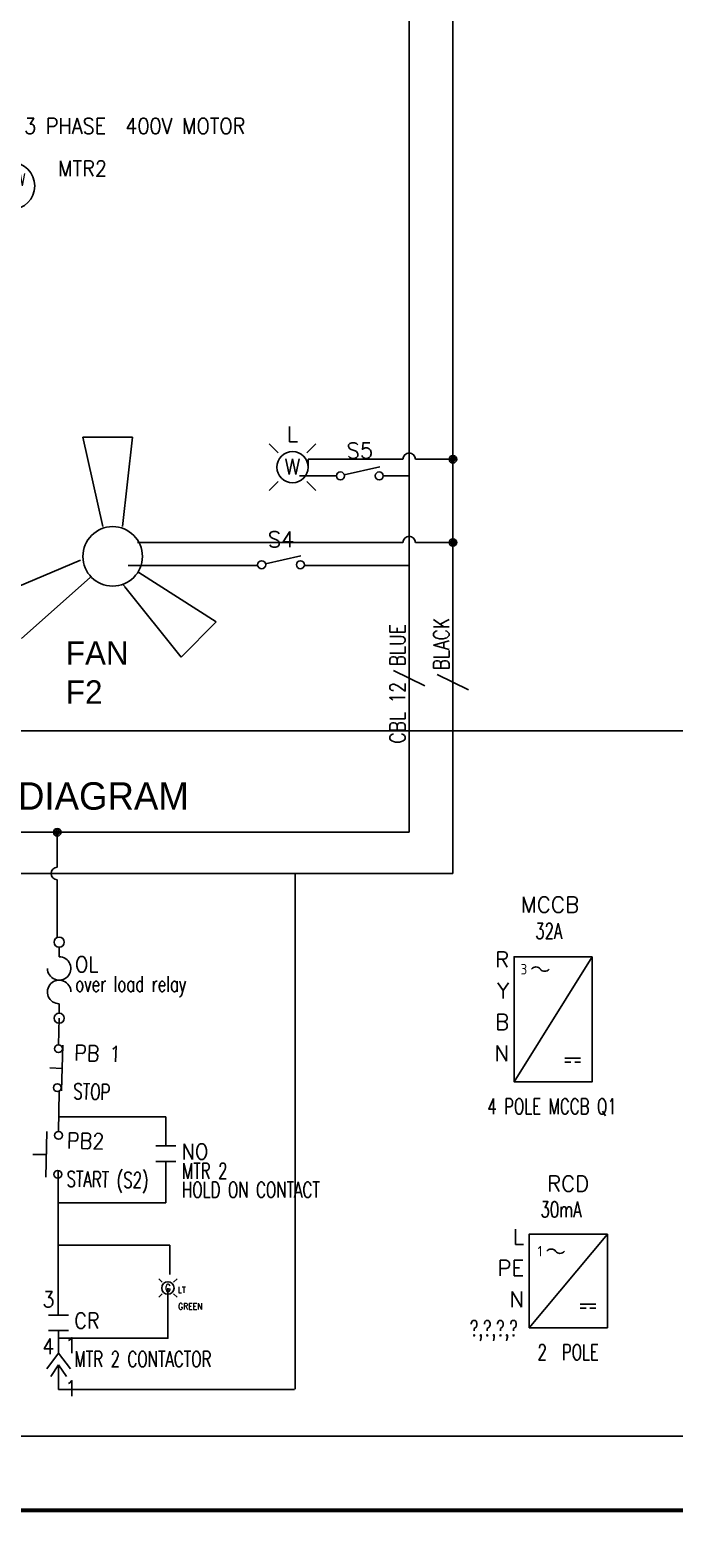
# Model space of a CAD drawing. Header units: inches. Extents: x 0 to 33.5, y 0 to 22.4.
# Drawn here: x 20.02 to 25.18, y 0.02 to 11.88 of the extents above; entities that cross this region are included whole.
import ezdxf
from ezdxf.enums import TextEntityAlignment as Align

# ---------------------------------------------------------------- set-up
doc = ezdxf.new("R2010")
doc.units = ezdxf.units.IN
doc.header["$MEASUREMENT"] = 0
doc.linetypes.add('HIDDEN2', pattern=[0.1875, 0.125, -0.0625])
for name, color, linetype in [('DESC', 150, 'Continuous'), ('DESCCHILD', 20, 'Continuous'), ('MISC', 7, 'Continuous'), ('SYMS', 7, 'Continuous'), ('TAGS', 150, 'Continuous'), ('TERMS', 123, 'Continuous'), ('TITLE', 7, 'Continuous'), ('WIRES', 7, 'Continuous'), ('XREF', 7, 'Continuous'), ('XREFCHILD', 134, 'Continuous')]:
    doc.layers.add(name, color=color, linetype=linetype)
doc.styles.add('ITALIC', font='ITALIC')
doc.styles.add('SIMPLEX', font='SIMPLEX')
doc.styles.add('WD', font='romans.shx')
doc.styles.add('WD_IEC', font='ISOCP2.shx', dxfattribs={"width": 0.9, "height": 4})

# ---------------------------------------------------------------- blocks, each defined once
blk = doc.blocks.new('NO_NUM_acade_title')
at = {"layer": 'TITLE', "const_width": 0.0312}
blk.add_lwpolyline([(30.594, 0.281), (30.594, 22.177), (30.344, 22.427), (0.281, 22.427), (0.031, 22.177), (0.031, 0.281), (0.281, 0.031), (30.344, 0.031)], close=True, dxfattribs=at)
at = {"layer": 'TITLE', "color": 1, "style": 'ITALIC'}
for tag, height, p in [('TITLE#1', 0.125, (32.156, 3.406)), ('TITLE#2', 0.125, (32.156, 3.204)), ('TITLE#3', 0.125, (32.156, 3.001)), ('TITLE#4', 0.125, (32.156, 2.799)), ('DWG#', 0.2, (32.156, 0.826))]:
    blk.add_attdef(tag, text='', height=height, dxfattribs=at).set_placement(p, align=Align.CENTER)
at = {"layer": 'TITLE', "color": 1, "style": 'SIMPLEX'}
blk.add_attdef('CAD#', (30.826, 1.958), '', height=0.0938, rotation=90, dxfattribs=at)
at = {"layer": 'TITLE', "color": 1}
for tag, p, height, style in [('ENGINEER', (31.237, 1.958), 0.0938, 'ITALIC'), ('CHKDBY', (32.424, 1.958), 0.0938, 'ITALIC'), ('JOB#', (31.464, 1.644), 0.0938, 'SIMPLEX'), ('DRAWNBY', (32.494, 1.644), 0.0938, 'ITALIC'), ('SCALE', (31.353, 1.344), 0.0938, 'SIMPLEX'), ('DATE', (32.408, 1.344), 0.0938, 'SIMPLEX'), ('SHTS', (32.532, 0.25), 0.2, 'ITALIC')]:
    blk.add_attdef(tag, p, '', height=height, dxfattribs=dict(at, style=style))
at = {"layer": 'TITLE', "color": 1, "style": 'ITALIC'}
blk.add_attdef('SH#', text='', height=0.2, dxfattribs=at).set_placement((31.881, 0.25), align=Align.RIGHT)
at = {"layer": 'TITLE', "color": 7, "flags": 9}
blk.add_attdef('WD_TB', (31.219, 0.031), '', height=0.125, dxfattribs=at)
blk = doc.blocks.new('HMO13')
blk.add_circle((0, 0), 0.188)
at = {"style": 'WD'}
for tag, p, width in [('INST', (0.381, 0.403), 0.7), ('LOC', (0.381, 0.234), 0.7), ('TAG1', (0.375, 0.077), 0.9), ('DESC1', (0.376, -0.079), 0.9), ('DESC2', (0.376, -0.235), 0.9), ('DESC3', (0.376, -0.391), 0.9), ('RATING3', (0.375, -0.548), 0.8), ('RATING4', (0.375, -0.704), 0.8), ('WDTAGALT', (0.375, -0.875), 0.7)]:
    blk.add_attdef(tag, p, '', height=0.125, dxfattribs=dict(at, width=width))
at = {"style": 'WD', "flags": 1}
for tag, p in [('X0TERM01', (-0.094, 0.162)), ('X4TERM02', (-0.188, 0)), ('X0TERM03', (-0.094, -0.162)), ('X0TERM04', (0.133, -0.133))]:
    blk.add_attdef(tag, p, '', height=0.0125, dxfattribs=at)
at = {"linetype": 'Continuous', "style": 'WD', "flags": 9}
blk.add_attdef('ASSYCODE', text='', height=0.01, dxfattribs=at).set_placement((0, 0.125), align=Align.CENTER)
at = {"style": 'WD', "flags": 9}
blk.add_attdef('FAMILY', text='', height=0.01, dxfattribs=at).set_placement((-0.005, 0.17), align=Align.CENTER)
at = {"linetype": 'Continuous', "style": 'WD', "flags": 1}
for tag, p in [('MFG', (0, 0.14)), ('CAT', (0, 0.159))]:
    blk.add_attdef(tag, text='', height=0.01, dxfattribs=at).set_placement(p, align=Align.MIDDLE)
at = {"style": 'WD', "width": 0.8}
blk.add_attdef('RATING1', text='', height=0.1, dxfattribs=at).set_placement((0, 0), align=Align.CENTER)
blk.add_attdef('RATING2', text='', height=0.1, dxfattribs=at).set_placement((0, -0.031), align=Align.TOP_CENTER)
blk = doc.blocks.new('HSS2W')
for p, q in [((-0.115, 0.115), (-0.186, 0.186)), ((0.115, 0.115), (0.186, 0.186)), ((-0.115, -0.115), (-0.186, -0.186)), ((0.115, -0.115), (0.186, -0.186))]:
    blk.add_line(p, q)
blk.add_circle((0, 0), 0.125)
at = {"style": 'WD', "width": 0.7}
for tag, p in [('INST', (0, 0.528)), ('LOC', (0, 0.359)), ('XREF', (0, -0.312))]:
    blk.add_attdef(tag, text='', height=0.125, dxfattribs=at).set_placement(p, align=Align.CENTER)
at = {"style": 'WD'}
for tag, p in [('TAG2', (0, 0.202)), ('COLOR', (0, -0.058))]:
    blk.add_attdef(tag, text='', height=0.125, dxfattribs=at).set_placement(p, align=Align.CENTER)
at = {"style": 'WD', "flags": 9}
blk.add_attdef('FAMILY', text='', height=0.01, dxfattribs=at).set_placement((-0.005, 0.161), align=Align.CENTER)
at = {"style": 'WD'}
for tag, p in [('X2LINK', (0, 0.219)), ('X8LINK', (0, -0.219))]:
    blk.add_attdef(tag, p, '', height=0.01, dxfattribs=at)
at = {"style": 'WD', "flags": 1}
for tag, p in [('X4TERM01', (-0.125, 0)), ('X1TERM02', (0.125, 0))]:
    blk.add_attdef(tag, p, '', height=0.0125, dxfattribs=at)
at = {"linetype": 'Continuous', "style": 'WD', "flags": 8}
blk.add_attdef('TERM01', text='', height=0.125, dxfattribs=at).set_placement((-0.175, -0.031), align=Align.TOP_RIGHT)
blk.add_attdef('TERM02', text='', height=0.125, dxfattribs=at).set_placement((0.175, -0.031), align=Align.TOP_LEFT)
blk = doc.blocks.new('WDDOT')
for radius in [0.03, 0.0187, 0.00929]:
    blk.add_circle((0, 0), radius)
blk = doc.blocks.new('VW01')
for p, q in [((-0.125, 0.062), (0.125, -0.062)), ((0, 0.031), (0, -0.031))]:
    blk.add_line(p, q)
at = {"style": 'WD', "width": 0.8}
blk.add_attdef('RATING1', (-0.031, 0.094), '', height=0.125, rotation=90, dxfattribs=at)
at = {"style": 'WD', "width": 0.7, "flags": 1}
for tag, p in [('INST', (-0.357, 0)), ('LOC', (-0.188, 0)), ('XREF', (0.3, -0.062)), ('DESC1', (0.456, -0.062)), ('DESC2', (0.613, -0.062))]:
    blk.add_attdef(tag, text='', height=0.125, rotation=90, dxfattribs=at).set_placement(p, align=Align.CENTER)
at = {"style": 'WD', "width": 0.8, "flags": 1}
blk.add_attdef('CAT', text='', height=0.0938, rotation=90, dxfattribs=at).set_placement((0.031, 0.031), align=Align.TOP_LEFT)
at = {"style": 'WD', "flags": 9}
blk.add_attdef('FAMILY', text='', height=0.01, rotation=90, dxfattribs=at).set_placement((-0.118, 0.023), align=Align.CENTER)
at = {"style": 'WD'}
for tag, p in [('X4LINK', (-0.125, 0)), ('X1LINK', (0.125, 0))]:
    blk.add_attdef(tag, p, '', height=0.01, dxfattribs=at)
at = {"linetype": 'Continuous', "style": 'WD', "flags": 9}
blk.add_attdef('ASSYCODE', text='', height=0.01, rotation=90, dxfattribs=at).set_placement((-0.042, 0.029), align=Align.CENTER)
at = {"style": 'WD', "flags": 1}
for tag, p in [('X2TERM01', (0, 0.031)), ('X8TERM01', (0, -0.031))]:
    blk.add_attdef(tag, p, '', height=0.0125, dxfattribs=at)
at = {"style": 'WD', "width": 0.8}
blk.add_attdef('TAG1', text='', height=0.125, rotation=90, dxfattribs=at).set_placement((-0.031, -0.031), align=Align.RIGHT)
at = {"style": 'WD', "width": 0.8, "flags": 1}
blk.add_attdef('MFG', text='', height=0.0938, rotation=90, dxfattribs=at).set_placement((0.031, -0.125), align=Align.TOP_RIGHT)
blk = doc.blocks.new('VW02')
for p, q in [((-0.125, 0.062), (0.125, -0.062)), ((0, 0.031), (0, -0.031))]:
    blk.add_line(p, q)
at = {"style": 'WD', "width": 0.8}
blk.add_attdef('RATING1', (-0.031, 0.094), '', height=0.125, rotation=90, dxfattribs=at)
at = {"style": 'WD', "width": 0.7, "flags": 1}
for tag, p in [('INST', (-0.357, 0)), ('LOC', (-0.188, 0)), ('XREF', (0.3, -0.062)), ('DESC1', (0.456, -0.062)), ('DESC2', (0.613, -0.062))]:
    blk.add_attdef(tag, text='', height=0.125, rotation=90, dxfattribs=at).set_placement(p, align=Align.CENTER)
at = {"style": 'WD', "flags": 9}
blk.add_attdef('FAMILY', text='', height=0.01, rotation=90, dxfattribs=at).set_placement((-0.118, 0.023), align=Align.CENTER)
at = {"style": 'WD'}
for tag, p in [('X4LINK', (-0.125, 0)), ('X1LINK', (0.125, 0))]:
    blk.add_attdef(tag, p, '', height=0.01, dxfattribs=at)
at = {"style": 'WD', "flags": 1}
for tag, p in [('X2TERM01', (0, 0.031)), ('X8TERM01', (0, -0.031))]:
    blk.add_attdef(tag, p, '', height=0.0125, dxfattribs=at)
at = {"style": 'WD', "width": 0.8}
blk.add_attdef('TAG2', text='', height=0.125, rotation=90, dxfattribs=at).set_placement((-0.031, -0.031), align=Align.RIGHT)
blk = doc.blocks.new('HTG11')
blk.add_line((-0.124, 0.007), (0.159, 0.071))
for centre in [(-0.155, 0), (0.155, 0)]:
    blk.add_circle(centre, 0.0322)
at = {"style": 'WD', "width": 0.7}
for tag, p in [('INST', (0, 0.779)), ('LOC', (0, 0.609)), ('DESC1', (0, 0.453)), ('DESC2', (0, 0.297)), ('XREF', (0, -0.236)), ('WDTAGALT', (0, -0.391))]:
    blk.add_attdef(tag, text='', height=0.125, dxfattribs=at).set_placement(p, align=Align.CENTER)
at = {"style": 'WD'}
blk.add_attdef('TAG1', text='', height=0.125, dxfattribs=at).set_placement((0, 0.141), align=Align.CENTER)
for tag, p in [('X2LINK', (0, 0.266)), ('X8LINK', (0, -0.062))]:
    blk.add_attdef(tag, p, '', height=0.01, dxfattribs=at)
for tag, p, height, flags in [('X4TERM01', (-0.188, 0), 0.0125, 1), ('FAMILY', (0.038, 0.037), 0.01, 9), ('CONTACT', (0.038, 0.02), 0.01, 1), ('X1TERM02', (0.188, 0), 0.0125, 1)]:
    blk.add_attdef(tag, p, '', height=height, dxfattribs=dict(at, flags=flags))
at = {"linetype": 'Continuous', "style": 'WD', "flags": 9}
for tag, p in [('CAT', (0.063, -0.007)), ('ASSYCODE', (0.062, -0.043)), ('MFG', (0.063, -0.027))]:
    blk.add_attdef(tag, text='', height=0.01, dxfattribs=at).set_placement(p, align=Align.CENTER)
at = {"linetype": 'Continuous', "style": 'WD', "flags": 8}
blk.add_attdef('TERM01', text='', height=0.125, dxfattribs=at).set_placement((-0.25, -0.031), align=Align.TOP_RIGHT)
blk.add_attdef('TERM02', text='', height=0.125, dxfattribs=at).set_placement((0.25, -0.031), align=Align.TOP_LEFT)
blk = doc.blocks.new('VOL1')
for p, q in [((0, 0.188), (0, 0.264)), ((0, -0.264), (0, -0.188))]:
    blk.add_line(p, q)
at = {"linetype": 'Continuous'}
for centre in [(0, 0.304), (0, -0.304)]:
    blk.add_circle(centre, 0.04, dxfattribs=at)
for centre, start, end in [((0, 0.094), 180, 90.001), ((0, -0.094), 0.001, 270.002)]:
    blk.add_arc(centre, 0.0938, start, end)
at = {"linetype": 'Continuous', "style": 'WD', "flags": 8}
blk.add_attdef('TERM01', text='', height=0.125, dxfattribs=at).set_placement((-0.055, 0.363), align=Align.RIGHT)
at = {"style": 'WD'}
for tag, p, width in [('INST', (0.219, 0.39), 0.7), ('LOC', (0.219, 0.221), 0.7), ('TAG1', (0.127, 0.064), 0.9), ('DESC1', (0.129, -0.092), 0.7), ('DESC2', (0.129, -0.248), 0.7), ('RATING1', (0.156, -0.404), 0.7)]:
    blk.add_attdef(tag, p, '', height=0.125, dxfattribs=dict(at, width=width))
at = {"color": 7, "style": 'WD', "flags": 1}
for tag, p in [('X2TERM01', (0, 0.344)), ('X8TERM02', (0, -0.344))]:
    blk.add_attdef(tag, p, '', height=0.0125, dxfattribs=at)
at = {"color": 7, "style": 'WD'}
for tag, p in [('X4LINK', (-0.141, 0)), ('X1LINK', (0.125, 0))]:
    blk.add_attdef(tag, p, '', height=0.01, dxfattribs=at)
at = {"style": 'WD', "flags": 9}
blk.add_attdef('FAMILY', (-0.216, -0.158), '', height=0.01, rotation=90, dxfattribs=at)
at = {"linetype": 'Continuous', "style": 'WD', "flags": 9}
for tag, p in [('ASSYCODE', (-0.127, -0.144)), ('CAT', (-0.172, -0.133)), ('MFG', (-0.153, -0.135))]:
    blk.add_attdef(tag, text='', height=0.01, rotation=90, dxfattribs=at).set_placement(p, align=Align.CENTER)
at = {"linetype": 'Continuous', "style": 'WD', "flags": 8}
blk.add_attdef('TERM02', text='', height=0.125, dxfattribs=at).set_placement((-0.041, -0.37), align=Align.TOP_RIGHT)
blk = doc.blocks.new('VPB12')
for p, q in [((0.033, 0.185), (0.033, -0.18)), ((-0.064, 0), (0.033, 0))]:
    blk.add_line(p, q)
for centre in [(0, 0.156), (0, -0.156)]:
    blk.add_circle(centre, 0.0312)
at = {"style": 'WD'}
for tag, p, width in [('INST', (0.127, 0.39), 0.7), ('LOC', (0.127, 0.221), 0.7), ('TAG1', (0.127, 0.064), 0.9), ('XREF', (0.129, -0.09), 0.7), ('DESC1', (0.129, -0.242), 0.7), ('DESC2', (0.129, -0.398), 0.7)]:
    blk.add_attdef(tag, p, '', height=0.125, dxfattribs=dict(at, width=width))
at = {"linetype": 'Continuous', "style": 'WD'}
for tag, height, flags, p in [('TERM01', 0.125, 8, (-0.055, 0.222)), ('MFG', 0.01, 9, (0.014, -0.088)), ('CAT', 0.01, 9, (0.014, -0.073))]:
    blk.add_attdef(tag, text='', height=height, dxfattribs=dict(at, flags=flags)).set_placement(p, align=Align.RIGHT)
at = {"color": 7, "style": 'WD', "flags": 1}
for tag, p in [('X2TERM01', (0, 0.188)), ('X8TERM02', (0, -0.188))]:
    blk.add_attdef(tag, p, '', height=0.0125, dxfattribs=at)
at = {"color": 7, "style": 'WD'}
for tag, p in [('X4LINK', (-0.125, 0)), ('X1LINK', (0.125, 0))]:
    blk.add_attdef(tag, p, '', height=0.01, dxfattribs=at)
at = {"style": 'WD'}
for tag, flags, p in [('CONTACT', 1, (0.014, -0.053)), ('FAMILY', 9, (0.014, -0.036))]:
    blk.add_attdef(tag, text='', height=0.01, dxfattribs=dict(at, flags=flags)).set_placement(p, align=Align.RIGHT)
at = {"linetype": 'Continuous', "style": 'WD', "flags": 9}
blk.add_attdef('ASSYCODE', text='', height=0.01, dxfattribs=at).set_placement((-0.001, -0.105), align=Align.CENTER)
at = {"linetype": 'Continuous', "style": 'WD', "flags": 8}
blk.add_attdef('TERM02', text='', height=0.125, dxfattribs=at).set_placement((-0.041, -0.229), align=Align.TOP_RIGHT)
blk = doc.blocks.new('VPB11')
for p, q in [((-0.094, 0.185), (-0.094, -0.18)), ((-0.202, 0), (-0.094, 0))]:
    blk.add_line(p, q)
for centre in [(0, 0.156), (0, -0.156)]:
    blk.add_circle(centre, 0.0312)
at = {"style": 'WD'}
for tag, p, width in [('INST', (0.127, 0.39), 0.7), ('LOC', (0.127, 0.221), 0.7), ('TAG1', (0.127, 0.064), 0.9), ('XREF', (0.129, -0.09), 0.7), ('DESC1', (0.129, -0.242), 0.7), ('DESC2', (0.129, -0.398), 0.7)]:
    blk.add_attdef(tag, p, '', height=0.125, dxfattribs=dict(at, width=width))
at = {"linetype": 'Continuous', "style": 'WD'}
for tag, height, flags, p in [('TERM01', 0.125, 8, (-0.055, 0.222)), ('MFG', 0.01, 9, (-0.142, -0.088)), ('CAT', 0.01, 9, (-0.142, -0.073))]:
    blk.add_attdef(tag, text='', height=height, dxfattribs=dict(at, flags=flags)).set_placement(p, align=Align.RIGHT)
at = {"color": 7, "style": 'WD', "flags": 1}
for tag, p in [('X2TERM01', (0, 0.188)), ('X8TERM02', (0, -0.188))]:
    blk.add_attdef(tag, p, '', height=0.0125, dxfattribs=at)
at = {"color": 7, "style": 'WD'}
for tag, p in [('X4LINK', (-0.266, 0)), ('X1LINK', (0, 0))]:
    blk.add_attdef(tag, p, '', height=0.01, dxfattribs=at)
at = {"style": 'WD'}
for tag, flags, p in [('CONTACT', 1, (-0.142, -0.053)), ('FAMILY', 9, (-0.142, -0.036))]:
    blk.add_attdef(tag, text='', height=0.01, dxfattribs=dict(at, flags=flags)).set_placement(p, align=Align.RIGHT)
at = {"linetype": 'Continuous', "style": 'WD', "flags": 9}
blk.add_attdef('ASSYCODE', text='', height=0.01, dxfattribs=at).set_placement((-0.155, -0.106), align=Align.CENTER)
at = {"linetype": 'Continuous', "style": 'WD', "flags": 8}
blk.add_attdef('TERM02', text='', height=0.125, dxfattribs=at).set_placement((-0.041, -0.229), align=Align.TOP_RIGHT)
blk = doc.blocks.new('VCR21')
at = {"linetype": 'Continuous'}
for p, q in [((-0.08, 0.062), (0.08, 0.062)), ((-0.08, -0.062), (0.08, -0.062))]:
    blk.add_line(p, q, dxfattribs=at)
at = {"style": 'WD'}
for tag, p, width in [('INST', (0.125, 0.266), 0.7), ('LOC', (0.125, 0.109), 0.7), ('TAG2', (0.127, -0.045), 0.9), ('XREF', (0.129, -0.199), 0.7), ('DESC1', (0.129, -0.351), 0.7), ('DESC2', (0.129, -0.499), 0.7), ('DESC3', (0.129, -0.646), 0.7)]:
    blk.add_attdef(tag, p, '', height=0.125, dxfattribs=dict(at, width=width))
at = {"linetype": 'Continuous', "style": 'WD', "width": 0.9, "flags": 8}
blk.add_attdef('TERM01', text='', height=0.125, dxfattribs=at).set_placement((-0.031, 0.125), align=Align.RIGHT)
at = {"style": 'WD'}
for tag, p, flags in [('FAMILY', (-0.181, 0.003), 9), ('CONTACT', (-0.181, -0.014), 1)]:
    blk.add_attdef(tag, p, '', height=0.01, dxfattribs=dict(at, flags=flags))
at = {"color": 7, "style": 'WD'}
for tag, p in [('X4LINK', (-0.141, 0)), ('X1LINK', (0.125, 0))]:
    blk.add_attdef(tag, p, '', height=0.01, dxfattribs=at)
at = {"color": 7, "style": 'WD', "flags": 1}
for tag, p in [('X2TERM01', (0, 0.062)), ('X8TERM02', (0, -0.062))]:
    blk.add_attdef(tag, p, '', height=0.0125, dxfattribs=at)
at = {"linetype": 'Continuous', "style": 'WD', "width": 0.9, "flags": 8}
blk.add_attdef('TERM02', text='', height=0.125, dxfattribs=at).set_placement((-0.031, -0.125), align=Align.TOP_RIGHT)
blk = doc.blocks.new('VC01PJ')
for p, q in [((0, 0.062), (-0.094, -0.062)), ((0, 0.062), (0.094, -0.062)), ((0, -0.031), (-0.062, -0.125)), ((0, -0.031), (0.062, -0.125)), ((0, -0.031), (0, -0.094))]:
    blk.add_line(p, q)
at = {"style": 'WD', "width": 0.7}
for tag, p in [('INST', (0.229, 0.85)), ('LOC', (-0.062, 0.68)), ('DESC1', (-0.062, 0.511)), ('DESC2', (-0.062, 0.354))]:
    blk.add_attdef(tag, text='', height=0.125, dxfattribs=at).set_placement(p, align=Align.RIGHT)
at = {"style": 'WD'}
blk.add_attdef('TAG1', text='', height=0.125, dxfattribs=at).set_placement((-0.062, 0.094), align=Align.RIGHT)
at = {"linetype": 'Continuous', "style": 'WD', "flags": 8}
blk.add_attdef('TERM02', (0.047, 0.062), '', height=0.125, dxfattribs=at)
at = {"style": 'WD'}
for tag, p, height, flags in [('FAMILY', (-0.132, 0.064), 0.01, 9), ('X2TERM02', (0, 0.062), 0.0125, 1), ('X2TERMDESC02', (0.026, 0.042), 0.01, 1), ('X8TERM01', (0, -0.094), 0.0125, 1), ('X8TERMDESC01', (0.013, -0.115), 0.01, 1)]:
    blk.add_attdef(tag, p, '', height=height, dxfattribs=dict(at, flags=flags))
at = {"linetype": 'Continuous', "style": 'WD', "flags": 9}
for tag, p in [('MFG', (-0.109, 0)), ('CAT', (-0.107, 0.019)), ('ASSYCODE', (-0.109, -0.014))]:
    blk.add_attdef(tag, text='', height=0.01, dxfattribs=at).set_placement(p, align=Align.CENTER)
at = {"style": 'WD'}
for tag, p in [('X4LINK', (-0.125, -0.062)), ('X1LINK', (0.125, -0.062))]:
    blk.add_attdef(tag, p, '', height=0.01, dxfattribs=at)
at = {"linetype": 'Continuous', "style": 'WD', "flags": 8}
blk.add_attdef('TERM01', text='', height=0.125, dxfattribs=at).set_placement((0.047, -0.156), align=Align.TOP_LEFT)
blk = doc.blocks.new('VLT1G')
for p, q in [((-0.115, 0.115), (-0.186, 0.186)), ((0.115, 0.115), (0.186, 0.186)), ((-0.115, -0.115), (-0.186, -0.186)), ((0.115, -0.115), (0.186, -0.186))]:
    blk.add_line(p, q)
blk.add_circle((0, 0), 0.125)
at = {"linetype": 'Continuous', "style": 'WD'}
for tag, height, flags, p in [('TERM01', 0.125, 8, (-0.031, 0.219)), ('MFG', 0.01, 9, (-0.221, -0.149)), ('CAT', 0.01, 9, (-0.221, -0.134))]:
    blk.add_attdef(tag, text='', height=height, dxfattribs=dict(at, flags=flags)).set_placement(p, align=Align.RIGHT)
at = {"style": 'WD'}
blk.add_attdef('COLOR', text='', height=0.125, dxfattribs=at).set_placement((0, 0), align=Align.MIDDLE)
at = {"style": 'WD', "flags": 1}
for tag, p in [('X2TERM01', (0, 0.125)), ('X8TERM02', (0, -0.125))]:
    blk.add_attdef(tag, p, '', height=0.0125, dxfattribs=at)
at = {"style": 'WD'}
for tag, p, width in [('TAG1', (0.2, -0.098), 0.9), ('DESC1', (-0.256, -0.931), 0.9), ('WDTAGALT', (-0.25, -1.25), 0.7)]:
    blk.add_attdef(tag, p, '', height=0.125, dxfattribs=dict(at, width=width))
at = {"linetype": 'Continuous', "style": 'WD', "flags": 8}
blk.add_attdef('TERM02', text='', height=0.125, dxfattribs=at).set_placement((-0.031, -0.219), align=Align.TOP_RIGHT)
at = {"linetype": 'Continuous', "style": 'WD', "flags": 9}
blk.add_attdef('ASSYCODE', text='', height=0.01, dxfattribs=at).set_placement((-0.245, -0.096), align=Align.CENTER)
at = {"style": 'WD', "flags": 9}
blk.add_attdef('FAMILY', text='', height=0.01, dxfattribs=at).set_placement((-0.219, -0.117), align=Align.RIGHT)
at = {"style": 'WD'}
for tag, width, p in [('INST', 0.7, (0.281, -0.147)), ('LOC', 0.7, (0.281, -0.317)), ('DESC2', 0.9, (-0.256, -0.963))]:
    blk.add_attdef(tag, text='', height=0.125, dxfattribs=dict(at, width=width)).set_placement(p, align=Align.TOP_LEFT)
blk = doc.blocks.new('HPW1_3PH')
for p, q in [((0, -0.875), (0.625, 0.125)), ((0.407, -0.687), (0.532, -0.687)), ((0.407, -0.719), (0.454, -0.719)), ((0.532, -0.719), (0.485, -0.719))]:
    blk.add_line(p, q)
blk.add_lwpolyline([(0.625, 0.125), (0, 0.125), (0, -0.875), (0.625, -0.875)], close=True)
for centre, start, end in [((0.175, -0.001), 36.8699, 143.1301), ((0.245, 0.052), 216.8699, 323.1301)]:
    blk.add_arc(centre, 0.0438, start, end)
at = {"style": 'WD_IEC'}
blk.add_text('3', height=0.084, dxfattribs=at).set_placement((0.105, 0.025), align=Align.MIDDLE_RIGHT)
at = {"style": 'WD', "width": 0.7}
for tag, p in [('INST', (-0.284, 0.794)), ('LOC', (-0.284, 0.624)), ('RATING1', (-0.284, 0.285)), ('XREF', (-0.284, -1.003)), ('DESC1', (-0.284, -1.16)), ('DESC2', (-0.284, -1.316)), ('DESC3', (-0.284, -1.47))]:
    blk.add_attdef(tag, text='', height=0.125, dxfattribs=at).set_placement(p, align=Align.CENTER)
at = {"style": 'WD'}
blk.add_attdef('TAG1', text='', height=0.125, dxfattribs=at).set_placement((-0.284, 0.455), align=Align.CENTER)
at = {"linetype": 'Continuous', "style": 'WD', "flags": 9}
for tag, p in [('MFG', (0.887, 0.257)), ('CAT', (0.889, 0.277)), ('ASSYCODE', (0.887, -0.689))]:
    blk.add_attdef(tag, text='', height=0.01, dxfattribs=at).set_placement(p, align=Align.CENTER)
at = {"linetype": 'Continuous', "style": 'WD', "flags": 8}
for tag, p in [('TERM01', (-0.04, 0.04)), ('TERM02', (-0.04, -0.21)), ('TERM05', (1.352, -0.21)), ('TERM03', (-0.04, -0.46)), ('TERM06', (1.352, -0.46)), ('TERM04', (-0.04, -0.71))]:
    blk.add_attdef(tag, text='', height=0.125, dxfattribs=at).set_placement(p, align=Align.RIGHT)
at = {"style": 'WD'}
for tag, p, height, flags in [('X4TERM01', (0, 0), 0.0125, 1), ('X4TERM02', (0, -0.25), 0.0125, 1), ('X1TERM05', (0.625, -0.25), 0.0125, 1), ('X4TERM03', (0, -0.5), 0.0125, 1), ('X1TERM06', (0.625, -0.5), 0.0125, 1), ('FAMILY', (0.862, -0.608), 0.01, 9), ('X4TERM04', (0, -0.75), 0.0125, 1)]:
    blk.add_attdef(tag, p, '', height=height, dxfattribs=dict(at, flags=flags))
blk = doc.blocks.new('HPW1_1PH')
for p, q in [((0, -0.625), (0.625, 0.125)), ((0.407, -0.437), (0.532, -0.437)), ((0.407, -0.469), (0.454, -0.469)), ((0.532, -0.469), (0.485, -0.469))]:
    blk.add_line(p, q)
blk.add_lwpolyline([(0.625, 0.125), (0, 0.125), (0, -0.625), (0.625, -0.625)], close=True)
for centre, start, end in [((0.175, -0.039), 36.8699, 143.1301), ((0.245, 0.014), 216.8699, 323.1301)]:
    blk.add_arc(centre, 0.0438, start, end)
at = {"style": 'WD_IEC'}
blk.add_text('1', height=0.084, dxfattribs=at).set_placement((0.105, -0.012), align=Align.MIDDLE_RIGHT)
at = {"style": 'WD', "width": 0.7}
for tag, p in [('INST', (-0.284, 0.794)), ('LOC', (-0.284, 0.624)), ('RATING1', (-0.284, 0.285)), ('XREF', (-0.284, -0.691)), ('DESC1', (-0.284, -0.847)), ('DESC2', (-0.284, -1.003)), ('DESC3', (-0.284, -1.158))]:
    blk.add_attdef(tag, text='', height=0.125, dxfattribs=at).set_placement(p, align=Align.CENTER)
at = {"style": 'WD'}
blk.add_attdef('TAG1', text='', height=0.125, dxfattribs=at).set_placement((-0.284, 0.455), align=Align.CENTER)
at = {"linetype": 'Continuous', "style": 'WD', "flags": 9}
for tag, p in [('MFG', (0.887, 0.257)), ('CAT', (0.889, 0.277)), ('ASSYCODE', (0.887, -0.564))]:
    blk.add_attdef(tag, text='', height=0.01, dxfattribs=at).set_placement(p, align=Align.CENTER)
at = {"linetype": 'Continuous', "style": 'WD', "flags": 8}
for tag, p in [('TERM01', (-0.04, 0.04)), ('TERM04', (1.352, -0.085)), ('TERM02', (-0.04, -0.21)), ('TERM05', (1.352, -0.335)), ('TERM03', (-0.04, -0.46))]:
    blk.add_attdef(tag, text='', height=0.125, dxfattribs=at).set_placement(p, align=Align.RIGHT)
at = {"style": 'WD'}
for tag, p, height, flags in [('X4TERM01', (0, 0), 0.0125, 1), ('X1TERM04', (0.625, -0.125), 0.0125, 1), ('X4TERM02', (0, -0.25), 0.0125, 1), ('X1TERM05', (0.625, -0.375), 0.0125, 1), ('FAMILY', (0.862, -0.483), 0.01, 9), ('X4TERM03', (0, -0.5), 0.0125, 1)]:
    blk.add_attdef(tag, p, '', height=height, dxfattribs=dict(at, flags=flags))

msp = doc.modelspace()

# ---------------------------------------------------------------- linework, layer by layer
for p, q in [((20.607, 7.9), (20.448, 8.615)), ((20.448, 8.615), (20.845, 8.615)), ((20.766, 7.9), (20.845, 8.615)), ((20.428, 7.632), (19.765, 7.353)), ((20.506, 7.493), (19.958, 7.006)), ((20.896, 7.532), (21.514, 7.138)), ((20.783, 7.42), (20.768, 7.438)), ((20.783, 7.419), (21.233, 6.857)), ((21.514, 7.138), (21.233, 6.857)), ((20.252, 3.179), (21.112, 3.179)), ((21.112, 3.179), (21.112, 2.946)), ((20.25, 2.75), (20.25, 1.625)), ((21.112, 2.821), (21.112, 2.491)), ((21.112, 2.491), (20.258, 2.491)), ((21.144, 2.152), (20.257, 2.152)), ((21.144, 1.919), (21.144, 2.152)), ((21.128, 1.81), (21.128, 1.407)), ((20.25, 1.625), (20.25, 1.592)), ((20.253, 1.467), (20.253, 1.289)), ((20.26, 1.409), (21.129, 1.409)), ((20.253, 1.132), (20.253, 0.998))]:
    msp.add_line(p, q)
at = {"color": 219, "true_color": 0x642165}
for p, q in [((22.475, 8.305), (22.18, 8.305)), ((23.055, 8.305), (22.85, 8.305)), ((21.845, 7.59), (20.811, 7.59)), ((23.061, 7.59), (22.22, 7.59))]:
    msp.add_line(p, q, dxfattribs=at)
at = {"color": 252, "true_color": 0x939598}
for p, q in [((22.146, 5.125), (22.146, 1)), ((20.253, 0.998), (22.14, 0.998))]:
    msp.add_line(p, q, dxfattribs=at)
msp.add_lwpolyline([(6.656, 6.267), (29.604, 6.267), (29.604, 0.624), (6.656, 0.624)], close=True)
msp.add_circle((20.686, 7.662), 0.238)
at = {"layer": 'WIRES', "color": 219, "true_color": 0x642165}
for p, q in [((23.058, 6.719), (23.058, 14.732)), ((23.058, 5.455), (23.058, 6.657)), ((18.997, 5.455), (23.058, 5.455))]:
    msp.add_line(p, q, dxfattribs=at)
at = {"layer": 'WIRES', "color": 251, "true_color": 0x636466}
for p, q in [((23.408, 6.687), (23.408, 14.732)), ((23.408, 5.125), (23.408, 6.625)), ((18.997, 5.125), (23.408, 5.125))]:
    msp.add_line(p, q, dxfattribs=at)
at = {"layer": 'WIRES', "color": 252, "true_color": 0x939598}
for p, q in [((23.008, 8.439), (22.25, 8.439)), ((23.408, 8.439), (23.108, 8.439)), ((22.168, 7.773), (20.884, 7.773)), ((23.008, 7.773), (22.168, 7.773)), ((23.408, 7.773), (23.108, 7.773))]:
    msp.add_line(p, q, dxfattribs=at)
at = {"layer": 'WIRES'}
for p, q in [((22.25, 8.439), (22.25, 8.375)), ((20.243, 5.45), (20.243, 5.175)), ((20.243, 5.075), (20.243, 4.616)), ((20.258, 3.969), (20.253, 3.755)), ((20.258, 3.38), (20.253, 3.062))]:
    msp.add_line(p, q, dxfattribs=at)
for centre, start, end in [((23.058, 8.439), 0, 180), ((23.058, 7.773), 0, 180), ((20.243, 5.125), 90, 270)]:
    msp.add_arc(centre, 0.05, start, end, dxfattribs=at)

# ---------------------------------------------------------------- block references
msp.add_blockref('NO_NUM_acade_title', (0, 0))
at = {"layer": 'SYMS'}
ref = msp.add_blockref('HMO13', (19.875, 10.625), dxfattribs=at)
ref.add_attrib('RATING1', '2KW', dxfattribs={"layer": 'MISC', "height": 0.1, "style": 'WD', "width": 0.8}).set_placement((19.875, 10.625), align=Align.CENTER)
ref.add_attrib('DESC1', '3 PHASE  400V MOTOR', (19.978, 11.042), dxfattribs={"layer": 'DESC', "height": 0.125, "style": 'WD', "width": 0.9})
ref.add_attrib('TAG1', 'MTR2', (20.25, 10.702), dxfattribs={"layer": 'TAGS', "height": 0.125, "style": 'WD', "width": 0.9})
at = {"layer": 'SYMS', "linetype": 'HIDDEN2'}
ref = msp.add_blockref('HSS2W', (22.125, 8.375), dxfattribs=at)
ref.add_attrib('TAG2', 'L', dxfattribs={"layer": 'TAGS', "height": 0.125, "style": 'WD'}).set_placement((22.125, 8.577), align=Align.CENTER)
ref.add_attrib('COLOR', 'W', dxfattribs={"layer": 'MISC', "height": 0.125, "style": 'WD'}).set_placement((22.125, 8.317), align=Align.CENTER)
at = {"layer": 'SYMS'}
ref = msp.add_blockref('HTG11', (22.663, 8.306), dxfattribs=at)
ref.add_attrib('TAG1', 'S5', dxfattribs={"layer": 'TAGS', "height": 0.125, "style": 'WD'}).set_placement((22.663, 8.446), align=Align.CENTER)
for p in [(23.408, 8.439), (23.408, 7.773), (20.243, 5.455)]:
    msp.add_blockref('WDDOT', p, dxfattribs=at)
ref = msp.add_blockref('HTG11', (22.033, 7.595), dxfattribs=at)
ref.add_attrib('TAG1', 'S4', dxfattribs={"layer": 'TAGS', "height": 0.125, "style": 'WD'}).set_placement((22.033, 7.736), align=Align.CENTER)
ref = msp.add_blockref('VW02', (23.408, 6.656), dxfattribs=at)
ref.add_attrib('RATING1', 'BLACK', (23.377, 6.75), dxfattribs={"layer": 'MISC', "height": 0.125, "rotation": 90, "style": 'WD', "width": 0.8})
ref = msp.add_blockref('VW01', (23.058, 6.688), dxfattribs=at)
ref.add_attrib('RATING1', 'BLUE', (23.027, 6.782), dxfattribs={"layer": 'MISC', "height": 0.125, "rotation": 90, "style": 'WD', "width": 0.8})
ref.add_attrib('TAG1', 'CBL 12', dxfattribs={"layer": 'TAGS', "height": 0.125, "rotation": 90, "style": 'WD', "width": 0.8}).set_placement((23.027, 6.657), align=Align.RIGHT)
ref = msp.add_blockref('HPW1_3PH', (23.897, 4.335), dxfattribs=at)
ref.add_attrib('RATING1', '32A', dxfattribs={"layer": 'MISC', "height": 0.125, "style": 'WD', "width": 0.7}).set_placement((24.175, 4.603), align=Align.CENTER)
ref.add_attrib('DESC1', '4 POLE MCCB Q1', dxfattribs={"layer": 'DESC', "height": 0.125, "style": 'WD', "width": 0.7}).set_placement((24.2, 3.2), align=Align.CENTER)
ref.add_attrib('TAG1', 'MCCB', dxfattribs={"layer": 'TAGS', "height": 0.125, "style": 'WD'}).set_placement((24.184, 4.814), align=Align.CENTER)
ref.add_attrib('TERM03', 'B', dxfattribs={"layer": 'TERMS', "linetype": 'Continuous', "height": 0.125, "style": 'WD', "flags": 8}).set_placement((23.857, 3.875), align=Align.RIGHT)
ref.add_attrib('TERM02', 'Y', dxfattribs={"layer": 'TERMS', "linetype": 'Continuous', "height": 0.125, "style": 'WD', "flags": 8}).set_placement((23.857, 4.125), align=Align.RIGHT)
ref.add_attrib('TERM01', 'R', dxfattribs={"layer": 'TERMS', "linetype": 'Continuous', "height": 0.125, "style": 'WD', "flags": 8}).set_placement((23.857, 4.375), align=Align.RIGHT)
ref.add_attrib('TERM04', 'N', dxfattribs={"layer": 'TERMS', "linetype": 'Continuous', "height": 0.125, "style": 'WD', "flags": 8}).set_placement((23.857, 3.625), align=Align.RIGHT)
ref = msp.add_blockref('VOL1', (20.258, 4.272), dxfattribs=at)
ref.add_attrib('DESC1', 'over load relay', (20.387, 4.18), dxfattribs={"layer": 'DESC', "height": 0.125, "style": 'WD', "width": 0.7})
ref.add_attrib('TAG1', 'OL', (20.385, 4.337), dxfattribs={"layer": 'TAGS', "height": 0.125, "style": 'WD', "width": 0.9})
ref = msp.add_blockref('VPB12', (20.248, 3.568), dxfattribs=dict(at, rotation=358.4116383184173))
ref.add_attrib('DESC1', 'STOP', (20.37, 3.322), dxfattribs={"layer": 'DESC', "height": 0.125, "rotation": 358.4116, "style": 'WD', "width": 0.7})
ref.add_attrib('TAG1', 'PB 1', (20.377, 3.629), dxfattribs={"layer": 'TAGS', "height": 0.125, "rotation": 358.4116, "style": 'WD', "width": 0.9})
ref = msp.add_blockref('VPB11', (20.25, 2.875), dxfattribs=dict(at, rotation=358.9323662785657))
ref.add_attrib('DESC1', 'START (S2)', (20.316, 2.621), dxfattribs={"layer": 'DESC', "height": 0.125, "rotation": 358.9324, "style": 'WD', "width": 0.7})
ref.add_attrib('TAG1', 'PB2', (20.32, 2.927), dxfattribs={"layer": 'TAGS', "height": 0.125, "rotation": 358.9324, "style": 'WD', "width": 0.9})
ref = msp.add_blockref('VCR21', (21.112, 2.884), dxfattribs=at)
ref.add_attrib('XREF', 'MTR 2 ', (21.241, 2.684), dxfattribs={"layer": 'XREFCHILD', "height": 0.125, "style": 'WD', "width": 0.7})
ref.add_attrib('DESC1', 'HOLD ON CONTACT', (21.241, 2.533), dxfattribs={"layer": 'DESCCHILD', "height": 0.125, "style": 'WD', "width": 0.7})
ref.add_attrib('TAG2', 'NO', (21.239, 2.839), dxfattribs={"layer": 'TAGS', "height": 0.125, "style": 'WD', "width": 0.9})
ref = msp.add_blockref('HPW1_1PH', (24.019, 2.117), dxfattribs=at)
ref.add_attrib('TERM01', 'L', dxfattribs={"layer": 'TERMS', "linetype": 'Continuous', "height": 0.125, "style": 'WD', "flags": 8}).set_placement((23.979, 2.157), align=Align.RIGHT)
ref.add_attrib('TERM02', 'PE', dxfattribs={"layer": 'TERMS', "linetype": 'Continuous', "height": 0.125, "style": 'WD', "flags": 8}).set_placement((23.979, 1.907), align=Align.RIGHT)
ref.add_attrib('TERM03', 'N', dxfattribs={"layer": 'TERMS', "linetype": 'Continuous', "height": 0.125, "style": 'WD', "flags": 8}).set_placement((23.979, 1.657), align=Align.RIGHT)
ref.add_attrib('XREF', '?,?,?,?', dxfattribs={"layer": 'XREF', "height": 0.125, "style": 'WD', "width": 0.7}).set_placement((23.735, 1.426), align=Align.CENTER)
ref.add_attrib('TAG1', 'RCD', dxfattribs={"layer": 'TAGS', "height": 0.125, "style": 'WD'}).set_placement((24.329, 2.582), align=Align.CENTER)
ref.add_attrib('DESC1', '2  POLE ', dxfattribs={"layer": 'DESC', "height": 0.125, "style": 'WD', "width": 0.7}).set_placement((24.36, 1.234), align=Align.CENTER)
ref.add_attrib('RATING1', '30mA', dxfattribs={"layer": 'MISC', "height": 0.125, "style": 'WD', "width": 0.7}).set_placement((24.273, 2.376), align=Align.CENTER)
ref = msp.add_blockref('VCR21', (20.253, 1.531), dxfattribs=at)
ref.add_attrib('TERM02', '4', dxfattribs={"layer": 'TERMS', "linetype": 'Continuous', "height": 0.125, "style": 'WD', "width": 0.9, "flags": 8}).set_placement((20.221, 1.406), align=Align.TOP_RIGHT)
ref.add_attrib('TERM01', '3', dxfattribs={"layer": 'TERMS', "linetype": 'Continuous', "height": 0.125, "style": 'WD', "width": 0.9, "flags": 8}).set_placement((20.221, 1.656), align=Align.RIGHT)
ref.add_attrib('DESC1', 'MTR 2 CONTACTOR', (20.381, 1.179), dxfattribs={"layer": 'DESCCHILD', "height": 0.125, "style": 'WD', "width": 0.7})
ref.add_attrib('TAG2', 'CR', (20.379, 1.486), dxfattribs={"layer": 'TAGS', "height": 0.125, "style": 'WD', "width": 0.9})
ref = msp.add_blockref('VLT1G', (21.128, 1.81), dxfattribs=dict(at, xscale=0.3956212423796029, yscale=0.3956212423796029, zscale=0.3956212423796029))
ref.add_attrib('TAG1', 'LT', (21.207, 1.771), dxfattribs={"layer": 'TAGS', "height": 0.0495, "style": 'WD', "width": 0.9})
ref.add_attrib('DESC1', ' GREEN', (21.179, 1.638), dxfattribs={"layer": 'DESC', "height": 0.0495, "style": 'WD', "width": 0.9})
ref.add_attrib('COLOR', 'G', dxfattribs={"layer": 'MISC', "height": 0.0593, "style": 'WD', "width": 0.9}).set_placement((21.128, 1.81), align=Align.MIDDLE)
ref = msp.add_blockref('VC01PJ', (20.254, 1.226), dxfattribs=at)
ref.add_attrib('TERM01', '1', dxfattribs={"layer": 'TERMS', "linetype": 'Continuous', "height": 0.125, "style": 'WD', "flags": 8}).set_placement((20.301, 1.07), align=Align.TOP_LEFT)
ref.add_attrib('TERM02', '1', (20.301, 1.289), dxfattribs={"layer": 'TERMS', "linetype": 'Continuous', "height": 0.125, "style": 'WD', "flags": 8})

# ---------------------------------------------------------------- texts
at = {"insert": (20.312, 6.983), "char_height": 0.1875, "width": 0.21868, "attachment_point": 1}
msp.add_mtext('FAN F2', dxfattribs=at)
at = {"insert": (18.416, 5.855), "char_height": 0.21896, "attachment_point": 1}
msp.add_mtext('CONTROL DIAGRAM', dxfattribs=at)

doc.saveas('drawing.dxf')
